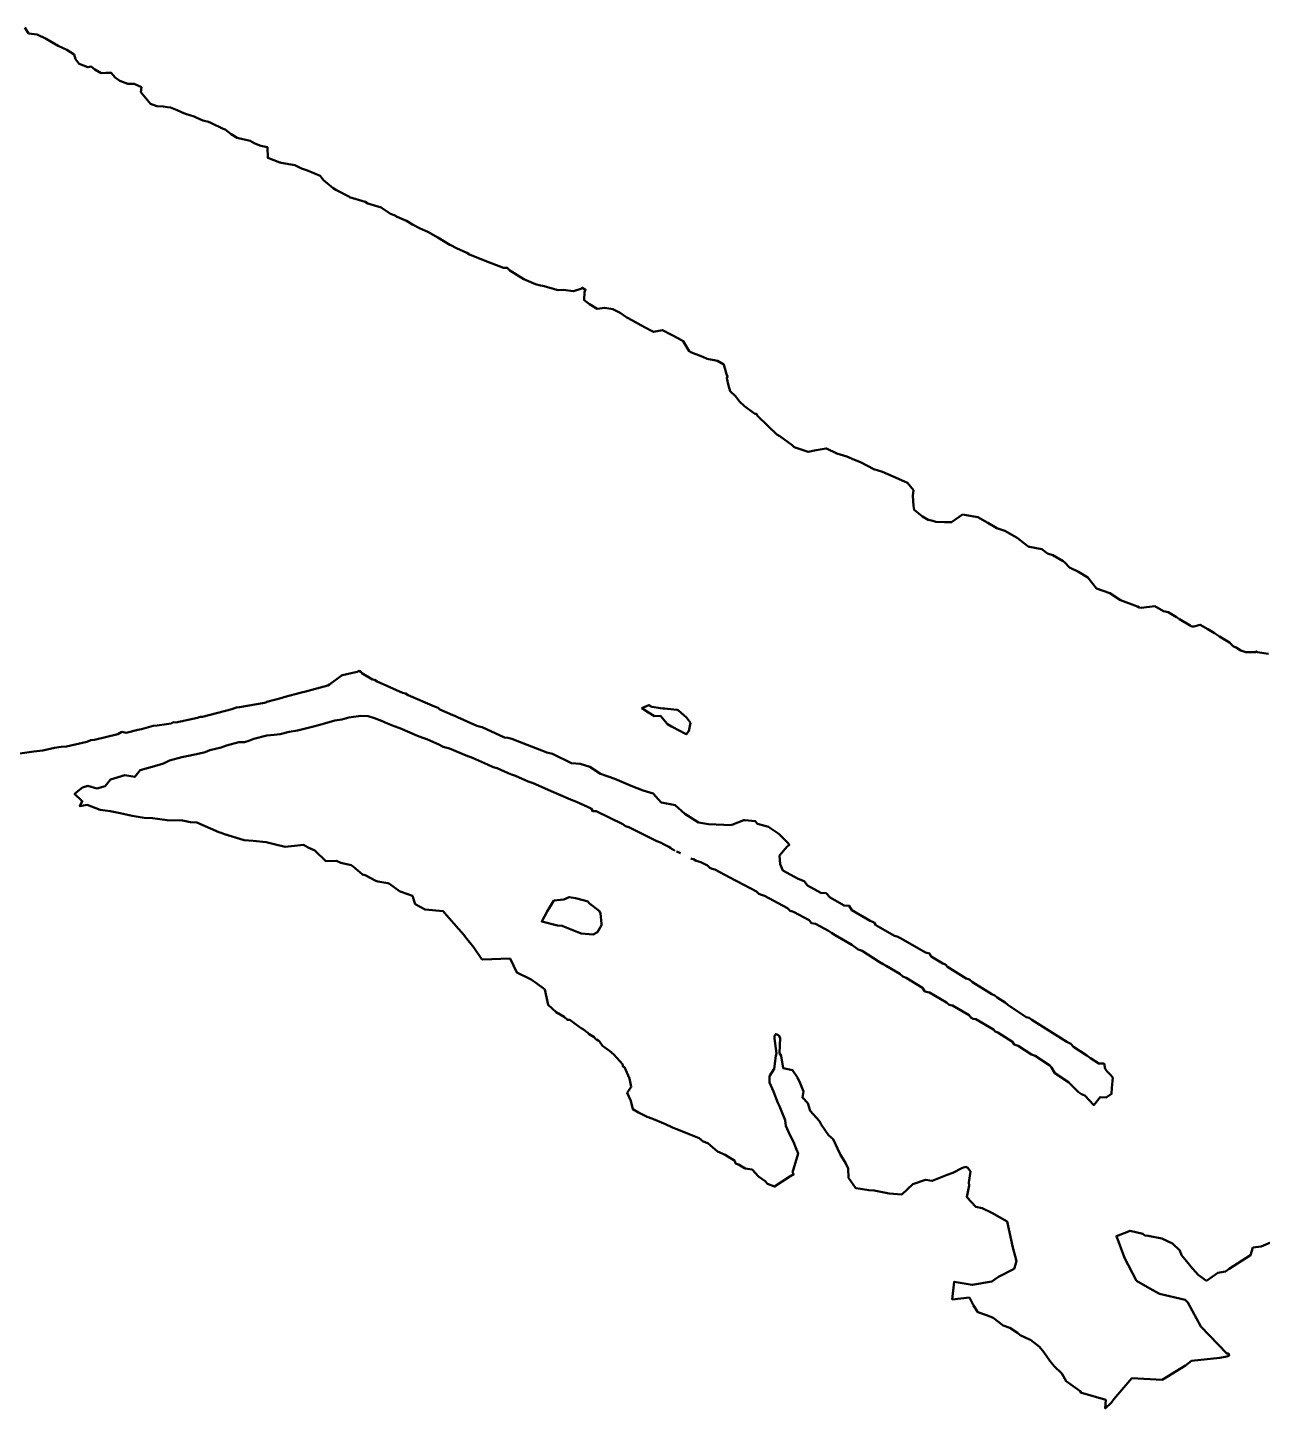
# Model space of a CAD drawing. Extents: x 64423 to 71245, y 9511 to 12464.
# Drawn here: x 70328 to 70777, y 9888 to 10389 of the extents above; entities that cross this region are included whole.
import ezdxf

# ---------------------------------------------------------------- set-up
doc = ezdxf.new("R2010")
doc.units = 0
doc.header["$MEASUREMENT"] = 0
doc.layers.add('contour', color=7, linetype='CONTINUOUS', lineweight=50, true_color=0x0000d1)

msp = doc.modelspace()

# ---------------------------------------------------------------- linework, layer by layer
at = {"layer": 'contour'}
for points in [[(70327.400968, 10389.286012, 0), (70328.834175, 10387.141403, 0), (70331.923637, 10386.766842, 0), (70335.173428, 10385.230018, 0), (70337.18266, 10383.963426, 0), (70339.571873, 10382.713463, 0), (70342.636229, 10381.2653, 0), (70345.34788, 10379.541028, 0), (70345.86129, 10377.826087, 0), (70347.195661, 10376.130039, 0), (70350.290228, 10374.915859, 0), (70351.50204, 10375.209247, 0), (70352.883411, 10374.061658, 0), (70355.130549, 10372.780819, 0), (70356.8277, 10372.829407, 0), (70358.812979, 10372.886874, 0), (70360.254873, 10371.144362, 0), (70361.919251, 10369.917624, 0), (70364.794377, 10368.878565, 0), (70367.163196, 10368.934219, 0), (70369.762202, 10367.716265, 0), (70369.566838, 10365.850481, 0), (70371.862661, 10363.0693, 0), (70373.052533, 10361.6151, 0), (70375.356516, 10360.734969, 0), (70377.700486, 10360.649996, 0), (70379.169993, 10360.433447, 0), (70380.345567, 10360.298834, 0), (70382.67165, 10359.312506, 0), (70384.272977, 10358.628581, 0), (70385.721621, 10357.972608, 0), (70388.912086, 10357.059603, 0), (70389.644471, 10356.620949, 0), (70392.053432, 10355.611754, 0), (70394.138372, 10355.116548, 0), (70394.964984, 10354.725813, 0), (70399.449277, 10352.588105, 0), (70400.093529, 10352.283382, 0), (70402.345322, 10350.611959, 0), (70404.481628, 10349.314222, 0), (70404.956878, 10349.206232, 0), (70409.228154, 10348.240541, 0), (70410.916, 10347.257285, 0), (70413.088492, 10346.364123, 0), (70415.471276, 10345.825118, 0), (70415.614213, 10342.069091, 0), (70415.635916, 10341.985489, 0), (70415.67426, 10341.954571, 0), (70419.954021, 10340.258884, 0), (70420.179356, 10340.285952, 0), (70420.502028, 10340.18926, 0), (70425.400678, 10339.37163, 0), (70427.834427, 10338.09084, 0), (70430.086276, 10337.442267, 0), (70434.672133, 10335.436485, 0), (70435.77797, 10333.939923, 0), (70439.360111, 10331.02732, 0), (70440.542938, 10330.316084, 0), (70445.21505, 10327.803631, 0), (70445.272118, 10327.762504, 0), (70450.999547, 10326.035755, 0), (70451.970939, 10325.464076, 0), (70456.743477, 10323.933954, 0), (70460.138559, 10321.718258, 0), (70461.463716, 10321.174225, 0), (70462.620077, 10320.596276, 0), (70465.913352, 10319.175242, 0), (70468.117217, 10317.751576, 0), (70470.893789, 10316.318686, 0), (70473.706669, 10315.180994, 0), (70477.281235, 10313.07346, 0), (70477.375934, 10313.02923, 0), (70481.739224, 10310.463111, 0), (70482.028002, 10310.252804, 0), (70484.130476, 10309.166285, 0), (70487.829098, 10307.507955, 0), (70488.833177, 10306.961618, 0), (70494.55367, 10304.64164, 0), (70501.129607, 10302.126949, 0), (70502.545729, 10302.111056, 0), (70503.401742, 10301.056993, 0), (70508.48801, 10297.916495, 0), (70512.802374, 10296.172266, 0), (70514.583041, 10295.705031, 0), (70515.37747, 10295.571241, 0), (70521.002714, 10293.976787, 0), (70522.7694, 10294.036793, 0), (70526.577727, 10293.65831, 0), (70529.244213, 10294.448417, 0), (70529.757703, 10294.846407, 0), (70530.918925, 10294.117998, 0), (70530.580076, 10293.351013, 0), (70530.417, 10290.392903, 0), (70532.390078, 10288.879608, 0), (70535.185854, 10287.234231, 0), (70537.911939, 10287.597531, 0), (70540.851239, 10287.10187, 0), (70543.504968, 10285.696086, 0), (70545.889713, 10284.058478, 0), (70547.994802, 10282.955773, 0), (70550.947834, 10281.284653, 0), (70554.631656, 10279.333802, 0), (70555.636231, 10278.787098, 0), (70558.86955, 10279.400797, 0), (70562.118622, 10277.689509, 0), (70564.629774, 10276.454675, 0), (70566.393419, 10275.467807, 0), (70568.522176, 10271.762749, 0), (70569.424393, 10271.276524, 0), (70573.534412, 10269.786947, 0), (70575.094578, 10269.054462, 0), (70578.795434, 10268.264178, 0), (70581.069061, 10266.983705, 0), (70582.137404, 10263.454665, 0), (70582.395297, 10262.640882, 0), (70582.226534, 10262.013806, 0), (70582.861905, 10259.332426, 0), (70583.405888, 10257.252188, 0), (70585.302464, 10255.419219, 0), (70586.842104, 10253.587545, 0), (70588.628682, 10251.813506, 0), (70592.393081, 10249.041496, 0), (70593.009284, 10249.044526, 0), (70593.330079, 10248.30308, 0), (70597.067036, 10244.696194, 0), (70600.2988, 10241.523674, 0), (70601.432547, 10241.007004, 0), (70605.859984, 10237.643408, 0), (70606.379425, 10237.202527, 0), (70606.53852, 10237.09183, 0), (70607.062558, 10236.890984, 0), (70611.755162, 10235.326516, 0), (70614.5712, 10235.866921, 0), (70618.215108, 10236.51995, 0), (70618.344456, 10236.459753, 0), (70622.122228, 10234.706383, 0), (70625.718295, 10233.590848, 0), (70628.573543, 10232.383329, 0), (70630.751371, 10231.560419, 0), (70635.556462, 10229.018322, 0), (70638.69476, 10227.995813, 0), (70642.538211, 10226.345079, 0), (70646.65964, 10224.522502, 0), (70647.811068, 10224.002749, 0), (70649.944382, 10221.342599, 0), (70649.724285, 10219.244024, 0), (70649.92793, 10215.706756, 0), (70650.137448, 10214.261753, 0), (70653.262282, 10211.769371, 0), (70655.244574, 10210.608519, 0), (70656.91029, 10210.247218, 0), (70658.095034, 10209.898876, 0), (70661.225549, 10209.780426, 0), (70663.759697, 10209.688893, 0), (70667.774543, 10212.510927, 0), (70669.058252, 10212.282892, 0), (70673.278967, 10211.554599, 0), (70676.94972, 10209.524667, 0), (70680.227725, 10207.61577, 0), (70683.060348, 10206.608049, 0), (70687.517576, 10204.03599, 0), (70691.479066, 10201.018388, 0), (70691.746428, 10200.831836, 0), (70692.078323, 10200.816071, 0), (70696.510389, 10199.933266, 0), (70698.519595, 10198.356977, 0), (70700.53158, 10197.712043, 0), (70704.269514, 10195.520035, 0), (70704.813988, 10195.033009, 0), (70706.5991, 10193.327763, 0), (70709.853793, 10191.739363, 0), (70713.186778, 10189.681426, 0), (70716.335773, 10185.663263, 0), (70721.171736, 10183.95852, 0), (70725.02273, 10181.452022, 0), (70731.197133, 10179.159469, 0), (70731.850531, 10178.777265, 0), (70732.581327, 10178.670432, 0), (70737.583962, 10179.199776, 0), (70740.637079, 10177.426939, 0), (70742.428622, 10177.026259, 0), (70745.373092, 10175.229691, 0), (70746.433911, 10174.459503, 0), (70750.304563, 10172.268289, 0), (70750.867361, 10171.901743, 0), (70751.710746, 10171.911357, 0), (70753.99546, 10172.498129, 0), (70756.760946, 10170.873109, 0), (70759.223295, 10169.376025, 0), (70761.032098, 10168.197598, 0), (70764.574503, 10165.988203, 0), (70766.104502, 10164.624507, 0), (70767.03639, 10164.202723, 0), (70768.715222, 10163.157896, 0), (70769.786611, 10162.767931, 0), (70770.548043, 10162.505185, 0), (70774.156556, 10162.548759, 0), (70774.170063, 10162.619002, 0), (70774.440802, 10162.783279, 0), (70774.664704, 10162.591594, 0), (70778.832912, 10161.962029, 0)], [(70569.176749, 10087.564962, 0), (70569.348766, 10087.445736, 0), (70570.123007, 10087.340527, 0), (70571.095737, 10086.811378, 0), (70572.761139, 10086.264511, 0), (70575.178314, 10085.042726, 0), (70576.059596, 10084.259907, 0), (70576.913375, 10083.912235, 0), (70577.850398, 10083.612257, 0), (70585.097399, 10079.763427, 0), (70586.05174, 10079.260878, 0), (70592.950012, 10075.597372, 0), (70593.805285, 10074.758596, 0), (70594.747473, 10074.453616, 0), (70595.845977, 10074.100924, 0), (70604.270277, 10069.583727, 0), (70605.131771, 10068.671493, 0), (70606.394224, 10068.231853, 0), (70612.112983, 10065.195932, 0), (70612.932776, 10064.152586, 0), (70614.35703, 10063.862605, 0), (70619.129543, 10061.332787, 0), (70620.134204, 10060.666788, 0), (70621.51573, 10059.789775, 0), (70627.579584, 10056.281139, 0), (70628.936774, 10055.286811, 0), (70629.852884, 10054.630529, 0), (70631.29066, 10054.058429, 0), (70637.534903, 10050.143836, 0), (70638.91166, 10049.260668, 0), (70640.089799, 10048.696215, 0), (70644.993079, 10045.721316, 0), (70646.023965, 10044.841785, 0), (70647.229278, 10044.256757, 0), (70653.203065, 10040.677593, 0), (70654.076907, 10039.316693, 0), (70655.796209, 10038.990536, 0), (70661.869165, 10035.308205, 0), (70662.929283, 10034.531925, 0), (70664.134192, 10034.225686, 0), (70670.119523, 10030.696587, 0), (70670.813752, 10029.933141, 0), (70671.542021, 10029.441122, 0), (70672.622763, 10029.301904, 0), (70678.949726, 10025.594296, 0), (70679.643934, 10024.820899, 0), (70680.571683, 10024.434558, 0), (70685.930227, 10021.059138, 0), (70686.540036, 10020.122189, 0), (70687.876023, 10019.588459, 0), (70692.793814, 10016.441611, 0), (70694.04629, 10015.949187, 0), (70699.374015, 10012.525519, 0), (70700.03453, 10011.687892, 0), (70701.257959, 10009.701789, 0), (70706.181565, 10006.367969, 0), (70709.780752, 10002.802589, 0), (70710.958827, 10002.040282, 0), (70712.076747, 10001.519043, 0), (70715.379971, 9998.082557, 0), (70717.645798, 10001.021016, 0), (70719.870708, 10000.859484, 0), (70721.846144, 10002.183027, 0), (70721.971235, 10004.305747, 0), (70722.140652, 10006.786083, 0), (70722.264373, 10008.058346, 0), (70721.273249, 10009.170185, 0), (70720.216973, 10010.23249, 0), (70719.449835, 10011.292476, 0), (70719.092511, 10013.18339, 0), (70717.194316, 10013.190357, 0), (70714.172319, 10015.116274, 0), (70712.844492, 10016.114475, 0), (70708.053324, 10019.193512, 0), (70706.992002, 10020.321052, 0), (70705.593236, 10021.079608, 0), (70700.436359, 10024.281693, 0), (70699.023489, 10025.167572, 0), (70692.949086, 10029.089586, 0), (70691.903757, 10029.819049, 0), (70690.892887, 10030.07196, 0), (70684.167145, 10034.533443, 0), (70683.267308, 10035.370976, 0), (70680.331712, 10037.189464, 0), (70679.428644, 10037.878686, 0), (70678.323442, 10038.381296, 0), (70671.369828, 10042.781684, 0), (70670.245096, 10043.666778, 0), (70669.087922, 10044.056325, 0), (70662.293634, 10048.315789, 0), (70661.580566, 10049.123253, 0), (70660.654636, 10049.51326, 0), (70656.342747, 10052.09415, 0), (70655.781904, 10053.13882, 0), (70654.262378, 10053.543546, 0), (70645.248905, 10058.710729, 0), (70644.054694, 10059.255004, 0), (70643.081859, 10059.571809, 0), (70636.273285, 10063.424179, 0), (70635.665699, 10064.417973, 0), (70634.248691, 10065.042234, 0), (70627.62989, 10068.82356, 0), (70626.63719, 10070.448727, 0), (70624.742099, 10070.58764, 0), (70619.694743, 10073.487452, 0), (70618.306447, 10074.995183, 0), (70616.370413, 10075.189176, 0), (70611.515956, 10077.814039, 0), (70610.328336, 10079.337849, 0), (70608.105005, 10080.289869, 0), (70602.477581, 10083.319267, 0), (70601.605197, 10085.508433, 0), (70601.361581, 10088.712436, 0), (70604.118541, 10091.930248, 0), (70604.855085, 10092.495623, 0), (70604.525226, 10093.07454, 0), (70604.324072, 10093.252477, 0), (70603.724713, 10093.912418, 0), (70601.040434, 10096.607602, 0), (70598.911896, 10098.084928, 0), (70597.861715, 10098.703735, 0), (70597.335165, 10099.067507, 0), (70593.319279, 10100.17431, 0), (70592.49235, 10101.238977, 0), (70588.892602, 10101.49857, 0), (70588.404005, 10101.505307, 0), (70583.981174, 10099.794897, 0), (70583.840701, 10099.740289, 0), (70575.575626, 10100.044127, 0), (70571.937137, 10100.650261, 0), (70566.94007, 10103.78222, 0), (70563.51199, 10106.962735, 0), (70558.444208, 10107.900002, 0), (70558.425658, 10107.909668, 0), (70555.464237, 10111.212566, 0), (70551.783699, 10112.27228, 0), (70547.494196, 10114.040151, 0), (70546.62553, 10114.32463, 0), (70541.52339, 10116.549796, 0), (70536.394108, 10118.408203, 0), (70532.504611, 10120.864365, 0), (70528.991767, 10122.043769, 0), (70525.845415, 10122.285939, 0), (70518.923859, 10125.611671, 0), (70516.90827, 10126.128889, 0), (70515.035305, 10126.80082, 0), (70509.789109, 10128.936053, 0), (70504.20943, 10131.03089, 0), (70502.701504, 10131.452726, 0), (70501.56315, 10131.566242, 0), (70493.383021, 10135.302427, 0), (70492.307375, 10135.583216, 0), (70491.491282, 10135.735745, 0), (70484.463858, 10138.97529, 0), (70483.541419, 10139.416639, 0), (70482.776144, 10139.632996, 0), (70478.095284, 10141.709773, 0), (70477.41423, 10142.265783, 0), (70476.140841, 10142.750757, 0), (70466.532005, 10146.922466, 0), (70465.580479, 10147.55773, 0), (70464.509057, 10147.722485, 0), (70455.336659, 10151.937105, 0), (70454.359169, 10152.457275, 0), (70453.619367, 10152.618212, 0), (70449.73678, 10154.955118, 0), (70449.427985, 10155.429022, 0), (70448.722826, 10155.731111, 0), (70447.991121, 10155.392038, 0), (70442.787074, 10154.153379, 0), (70442.511103, 10154.184487, 0), (70442.296643, 10153.970571, 0), (70437.982022, 10150.763577, 0), (70437.369022, 10150.412243, 0), (70428.901248, 10148.090052, 0), (70428.346904, 10147.998739, 0), (70427.811005, 10147.836996, 0), (70421.428979, 10146.187308, 0), (70420.837245, 10146.004657, 0), (70415.303924, 10144.467305, 0), (70414.846554, 10144.287371, 0), (70414.430074, 10144.127836, 0), (70405.32672, 10142.544235, 0), (70404.26711, 10142.502151, 0), (70403.528042, 10142.195496, 0), (70402.626104, 10141.788696, 0), (70391.967172, 10139.100712, 0), (70391.188689, 10139.051815, 0), (70390.68563, 10138.927646, 0), (70390.074487, 10138.705113, 0), (70382.250314, 10136.998418, 0), (70381.32116, 10137.084557, 0), (70380.509663, 10136.658492, 0), (70375.497359, 10135.945606, 0), (70373.987903, 10135.8048, 0), (70369.772209, 10134.611656, 0), (70368.483459, 10134.368026, 0), (70364.206838, 10133.276978, 0), (70362.626521, 10133.595962, 0), (70361.228686, 10132.752093, 0), (70352.741919, 10130.667058, 0), (70351.399544, 10130.569578, 0), (70349.933506, 10129.951645, 0), (70342.563346, 10128.265474, 0), (70340.684595, 10128.174471, 0), (70338.213732, 10127.809339, 0), (70333.982146, 10126.827194, 0), (70330.759385, 10126.518518, 0), (70325.614586, 10125.699443, 0)], [(70567.719981, 10133.038222, 0), (70567.63993, 10132.749495, 0), (70567.224288, 10132.861671, 0), (70562.582682, 10135.277982, 0), (70562.073757, 10135.514662, 0), (70560.696746, 10136.377683, 0), (70558.120045, 10139.420134, 0), (70555.992322, 10139.277655, 0), (70553.752119, 10140.658529, 0), (70551.37871, 10142.238982, 0), (70553.849622, 10143.318307, 0), (70555.019497, 10142.743393, 0), (70559.00676, 10142.138107, 0), (70559.596676, 10142.030599, 0), (70564.060038, 10141.59246, 0), (70564.186117, 10141.573546, 0), (70564.720392, 10141.405592, 0), (70567.588512, 10138.871968, 0), (70569.013412, 10136.877492, 0), (70568.418191, 10133.856736, 0), (70567.719981, 10133.038222, 0)], [(70563.315108, 10090.394684, 0), (70562.519669, 10090.975548, 0), (70562.236228, 10091.056144, 0), (70561.730233, 10091.482784, 0), (70561.210002, 10091.912875, 0), (70559.484606, 10092.744526, 0), (70558.165408, 10093.429415, 0), (70556.856007, 10093.880796, 0), (70546.652982, 10098.993798, 0), (70545.392718, 10099.390715, 0), (70544.512933, 10100.117824, 0), (70534.772414, 10104.78495, 0), (70533.571848, 10104.819889, 0), (70532.919421, 10105.734778, 0), (70527.60137, 10108.208228, 0), (70526.676468, 10108.547926, 0), (70525.451331, 10109.040941, 0), (70521.04344, 10110.980226, 0), (70519.265797, 10111.662916, 0), (70511.882179, 10114.934325, 0), (70510.143323, 10115.624415, 0), (70505.520773, 10117.63905, 0), (70504.070941, 10118.147952, 0), (70502.877554, 10118.631171, 0), (70498.889382, 10120.403334, 0), (70497.429097, 10120.773057, 0), (70495.408541, 10121.721624, 0), (70489.934587, 10124.126932, 0), (70487.562609, 10125.033503, 0), (70481.597285, 10127.574353, 0), (70479.299682, 10128.155843, 0), (70477.712717, 10129.035252, 0), (70473.390276, 10130.945813, 0), (70471.851066, 10131.393781, 0), (70469.925474, 10132.208381, 0), (70463.481167, 10134.997666, 0), (70461.474041, 10135.69919, 0), (70459.060157, 10136.598336, 0), (70456.827994, 10137.582272, 0), (70454.343639, 10138.599375, 0), (70452.051135, 10139.251604, 0), (70449.407936, 10139.477091, 0), (70445.027216, 10138.782983, 0), (70442.536668, 10138.100436, 0), (70439.928762, 10137.708602, 0), (70434.458459, 10136.151335, 0), (70431.72485, 10135.433248, 0), (70426.392374, 10134.094326, 0), (70423.370168, 10133.605504, 0), (70420.113703, 10132.734269, 0), (70417.920186, 10132.478628, 0), (70415.272171, 10132.283614, 0), (70410.523874, 10131.106085, 0), (70408.700644, 10130.334086, 0), (70407.10788, 10129.863989, 0), (70405.063864, 10129.843223, 0), (70400.674212, 10128.704176, 0), (70398.653076, 10127.896095, 0), (70394.639492, 10126.982164, 0), (70392.837978, 10126.256486, 0), (70390.800984, 10125.789537, 0), (70386.804865, 10124.913639, 0), (70384.380572, 10124.441928, 0), (70379.903599, 10123.161517, 0), (70377.749619, 10122.136803, 0), (70375.40057, 10121.434714, 0), (70369.33818, 10119.650295, 0), (70367.362463, 10117.216495, 0), (70363.725563, 10117.897002, 0), (70358.500781, 10116.338339, 0), (70356.647275, 10113.923238, 0), (70353.626861, 10113.077829, 0), (70350.26148, 10113.946769, 0), (70348.314243, 10113.41221, 0), (70345.512594, 10111.080884, 0), (70348.296892, 10108.49134, 0), (70347.446164, 10106.603464, 0), (70350.078032, 10107.093219, 0), (70354.792289, 10105.259947, 0), (70358.441092, 10104.852107, 0), (70362.064919, 10104.137817, 0), (70366.446322, 10103.155048, 0), (70370.694095, 10102.39747, 0), (70373.809111, 10102.284703, 0), (70379.084472, 10101.50045, 0), (70384.706647, 10101.378112, 0), (70387.623823, 10100.831242, 0), (70389.821535, 10100.707193, 0), (70397.833154, 10097.220981, 0), (70398.642491, 10096.88563, 0), (70399.914712, 10096.495462, 0), (70407.019944, 10094.263757, 0), (70410.357834, 10094.080408, 0), (70415.067568, 10093.613095, 0), (70416.462496, 10093.185324, 0), (70417.937214, 10092.869499, 0), (70421.968243, 10091.917868, 0), (70425.357621, 10092.280185, 0), (70428.537775, 10092.567186, 0), (70430.218187, 10091.661354, 0), (70432.74356, 10090.485783, 0), (70436.69188, 10086.652704, 0), (70440.526426, 10086.823043, 0), (70442.063991, 10086.013027, 0), (70445.857687, 10085.146748, 0), (70446.657547, 10084.768263, 0), (70450.043616, 10081.846504, 0), (70450.964101, 10081.565749, 0), (70454.835821, 10079.573875, 0), (70455.503538, 10079.29282, 0), (70459.173955, 10078.726554, 0), (70459.781461, 10078.472426, 0), (70463.457616, 10075.73015, 0), (70464.002031, 10075.546607, 0), (70468.181003, 10074.034046, 0), (70469.115003, 10071.011775, 0), (70472.692874, 10069.121395, 0), (70479.235973, 10068.495858, 0), (70479.794274, 10067.856758, 0), (70483.184761, 10064.065303, 0), (70486.730411, 10059.91934, 0), (70487.387386, 10059.118523, 0), (70490.377333, 10055.318504, 0), (70493.164513, 10051.151842, 0), (70493.520729, 10050.929619, 0), (70503.530643, 10051.367806, 0), (70505.95181, 10046.178552, 0), (70510.940324, 10043.868981, 0), (70511.151133, 10043.694142, 0), (70513.273779, 10042.23891, 0), (70515.995614, 10040.21236, 0), (70516.054357, 10040.149461, 0), (70516.121677, 10040.0224, 0), (70517.343258, 10034.551976, 0), (70520.240505, 10031.822197, 0), (70523.167737, 10030.17241, 0), (70524.364514, 10029.023805, 0), (70525.280234, 10029.039795, 0), (70527.10704, 10027.657856, 0), (70527.692177, 10027.225988, 0), (70528.473131, 10026.658557, 0), (70528.535573, 10026.618716, 0), (70528.608817, 10026.550841, 0), (70529.315304, 10026.023889, 0), (70530.134117, 10025.504009, 0), (70531.713409, 10024.294117, 0), (70531.985908, 10024.05633, 0), (70532.283717, 10023.888996, 0), (70534.056706, 10022.704085, 0), (70534.525543, 10022.201286, 0), (70534.885164, 10021.938865, 0), (70535.497407, 10021.539366, 0), (70535.719494, 10021.397099, 0), (70535.953402, 10021.216956, 0), (70537.095537, 10019.617168, 0), (70539.644464, 10017.772487, 0), (70541.184324, 10016.478133, 0), (70544.444955, 10012.775702, 0), (70544.520238, 10012.109575, 0), (70545.08685, 10011.831765, 0), (70546.914951, 10007.808942, 0), (70547.542705, 10004.672729, 0), (70546.09312, 10002.570246, 0), (70547.331266, 9999.699589, 0), (70548.037517, 9996.592852, 0), (70550.098099, 9995.418328, 0), (70553.345473, 9993.859192, 0), (70554.965769, 9993.171661, 0), (70555.652576, 9992.981215, 0), (70559.94888, 9991.187192, 0), (70562.243315, 9990.033592, 0), (70562.783377, 9989.864883, 0), (70564.017922, 9989.391983, 0), (70568.476445, 9987.564579, 0), (70572.111438, 9986.111216, 0), (70573.629652, 9984.937228, 0), (70575.370559, 9984.301597, 0), (70578.818303, 9981.304174, 0), (70581.541847, 9980.019924, 0), (70585.081905, 9977.902929, 0), (70585.38986, 9976.8335, 0), (70586.393375, 9976.491268, 0), (70588.9143, 9975.020135, 0), (70591.395534, 9974.700585, 0), (70593.659909, 9972.212128, 0), (70596.14647, 9970.520709, 0), (70596.965825, 9969.461568, 0), (70599.554534, 9968.520841, 0), (70605.00991, 9972.134375, 0), (70605.62843, 9972.563198, 0), (70606.507332, 9972.88778, 0), (70606.039619, 9973.676049, 0), (70608.045378, 9980.487597, 0), (70607.221478, 9982.585975, 0), (70606.45136, 9984.816956, 0), (70605.105602, 9987.276269, 0), (70603.61522, 9990.532005, 0), (70603.414575, 9992.635485, 0), (70601.98694, 9995.938032, 0), (70601.266251, 9997.693629, 0), (70600.753099, 9998.928362, 0), (70599.178981, 10002.979438, 0), (70597.702371, 10006.266975, 0), (70597.697185, 10008.551198, 0), (70599.421669, 10011.240157, 0), (70599.933669, 10016.032513, 0), (70600.259375, 10016.82374, 0), (70599.503495, 10022.275236, 0), (70599.553765, 10023.193778, 0), (70599.981922, 10023.878341, 0), (70600.710868, 10023.584495, 0), (70601.121541, 10023.302972, 0), (70601.526368, 10022.540767, 0), (70601.346337, 10016.970468, 0), (70601.923303, 10016.032156, 0), (70602.709813, 10011.483175, 0), (70606.075627, 10010.82457, 0), (70607.904341, 10008.068022, 0), (70608.82411, 10006.115668, 0), (70610.014049, 10003.029113, 0), (70609.631629, 10000.808744, 0), (70611.587539, 9998.748891, 0), (70612.487517, 9995.966266, 0), (70615.816993, 9992.284206, 0), (70616.433784, 9991.085632, 0), (70619.104109, 9987.126929, 0), (70620.79445, 9985.77343, 0), (70622.322596, 9982.374161, 0), (70623.427566, 9980.019762, 0), (70625.263997, 9977.175203, 0), (70626.197824, 9975.054395, 0), (70626.411719, 9971.678521, 0), (70628.956704, 9968.079552, 0), (70628.985552, 9967.964098, 0), (70629.09712, 9967.936354, 0), (70633.689326, 9967.193223, 0), (70635.709228, 9967.063108, 0), (70641.086484, 9966.054993, 0), (70645.747027, 9965.658047, 0), (70649.765009, 9969.416321, 0), (70654.313166, 9970.956644, 0), (70656.694678, 9970.570144, 0), (70662.21423, 9972.739196, 0), (70664.178191, 9973.455036, 0), (70667.752155, 9975.320669, 0), (70668.901904, 9975.67407, 0), (70669.722986, 9975.27796, 0), (70670.674531, 9974.006474, 0), (70670.057696, 9970.038971, 0), (70670.097278, 9968.857876, 0), (70669.284602, 9964.699188, 0), (70672.603111, 9961.121901, 0), (70674.822405, 9960.614124, 0), (70678.396281, 9958.94672, 0), (70683.959129, 9955.790847, 0), (70686.057013, 9946.432816, 0), (70686.800415, 9943.223076, 0), (70687.283716, 9941.459108, 0), (70686.433803, 9938.677766, 0), (70680.775676, 9935.737944, 0), (70678.41908, 9934.005003, 0), (70671.211429, 9932.790128, 0), (70664.718255, 9933.955547, 0), (70664.024249, 9927.516555, 0), (70670.260143, 9928.180935, 0), (70671.770658, 9925.388112, 0), (70673.339912, 9922.925782, 0), (70676.862379, 9921.679244, 0), (70678.882207, 9920.824408, 0), (70682.500174, 9918.126527, 0), (70684.903064, 9917.248666, 0), (70687.726607, 9915.451189, 0), (70688.600433, 9914.50699, 0), (70691.994445, 9913.011915, 0), (70692.423587, 9912.896074, 0), (70695.623054, 9910.300867, 0), (70697.234233, 9908.382859, 0), (70699.443716, 9905.223864, 0), (70700.980461, 9903.26598, 0), (70703.721455, 9900.589638, 0), (70705.333323, 9897.88236, 0), (70710.43734, 9894.213806, 0), (70710.838063, 9893.629863, 0), (70711.43016, 9893.554014, 0), (70719.708493, 9891.033164, 0), (70719.51523, 9887.982813, 0), (70721.778024, 9890.099892, 0), (70722.681186, 9891.304381, 0), (70729.213926, 9898.915251, 0), (70740.144888, 9898.309731, 0), (70740.207411, 9898.331617, 0), (70748.60209, 9903.533997, 0), (70750.778701, 9905.245583, 0), (70761.175609, 9906.307658, 0), (70763.614449, 9906.768501, 0), (70763.999447, 9906.916968, 0), (70764.528308, 9907.243112, 0), (70764.270653, 9907.862366, 0), (70763.65608, 9907.869387, 0), (70754.24381, 9917.756226, 0), (70749.551151, 9926.376363, 0), (70748.48232, 9927.428863, 0), (70739.241488, 9929.518317, 0), (70735.667942, 9931.561714, 0), (70730.909519, 9934.290625, 0), (70726.445426, 9942.881092, 0), (70726.387383, 9942.960576, 0), (70726.358632, 9943.014925, 0), (70723.562431, 9950.525372, 0), (70728.606588, 9952.437881, 0), (70733.121307, 9951.313534, 0), (70733.910785, 9950.791897, 0), (70735.055725, 9950.603368, 0), (70740.078469, 9949.603002, 0), (70743.942322, 9947.901797, 0), (70746.655923, 9945.28092, 0), (70747.21091, 9943.558116, 0), (70750.21652, 9940.012134, 0), (70750.390415, 9939.772438, 0), (70753.311167, 9936.419142, 0), (70756.327686, 9934.328605, 0), (70760.44135, 9937.161611, 0), (70763.11842, 9937.715172, 0), (70764.472125, 9938.607628, 0), (70772.30332, 9943.560152, 0), (70773.112393, 9946.344849, 0), (70776.177016, 9946.729782, 0), (70782.879332, 9949.71635, 0)], [(70563.924748, 10090.14149, 0), (70564.857051, 10089.824991, 0), (70565.036401, 10089.729721, 0), (70565.337464, 10089.512776, 0)], [(70532.421408, 10071.30364, 0), (70535.859101, 10068.59798, 0), (70536.400782, 10067.717812, 0), (70536.701414, 10063.89834, 0), (70536.671595, 10063.402985, 0), (70535.314764, 10060.854307, 0), (70533.637603, 10059.987151, 0), (70529.379974, 10060.372508, 0), (70522.697734, 10063.092355, 0), (70522.438639, 10063.126717, 0), (70520.774745, 10063.328842, 0), (70515.048167, 10064.770372, 0), (70517.089788, 10068.66767, 0), (70518.288841, 10070.567602, 0), (70519.479821, 10072.356427, 0), (70523.036834, 10072.710092, 0), (70524.990609, 10073.616305, 0), (70527.235445, 10073.196873, 0), (70530.610361, 10072.43047, 0), (70531.787997, 10071.996989, 0), (70532.421408, 10071.30364, 0)]]:
    msp.add_polyline3d(points, dxfattribs=at)

doc.saveas('drawing.dxf')
